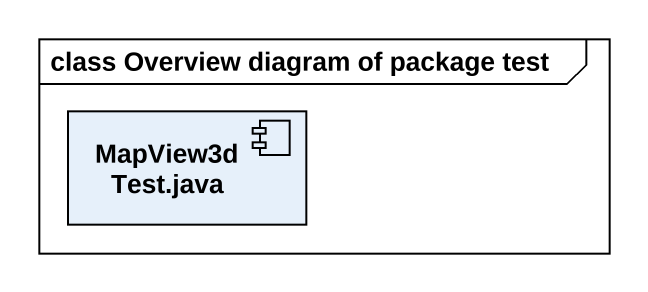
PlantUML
@startuml
mainframe class Overview diagram of package test
component "MapView3dTest.java" as MapView3dTest_java
@enduml
